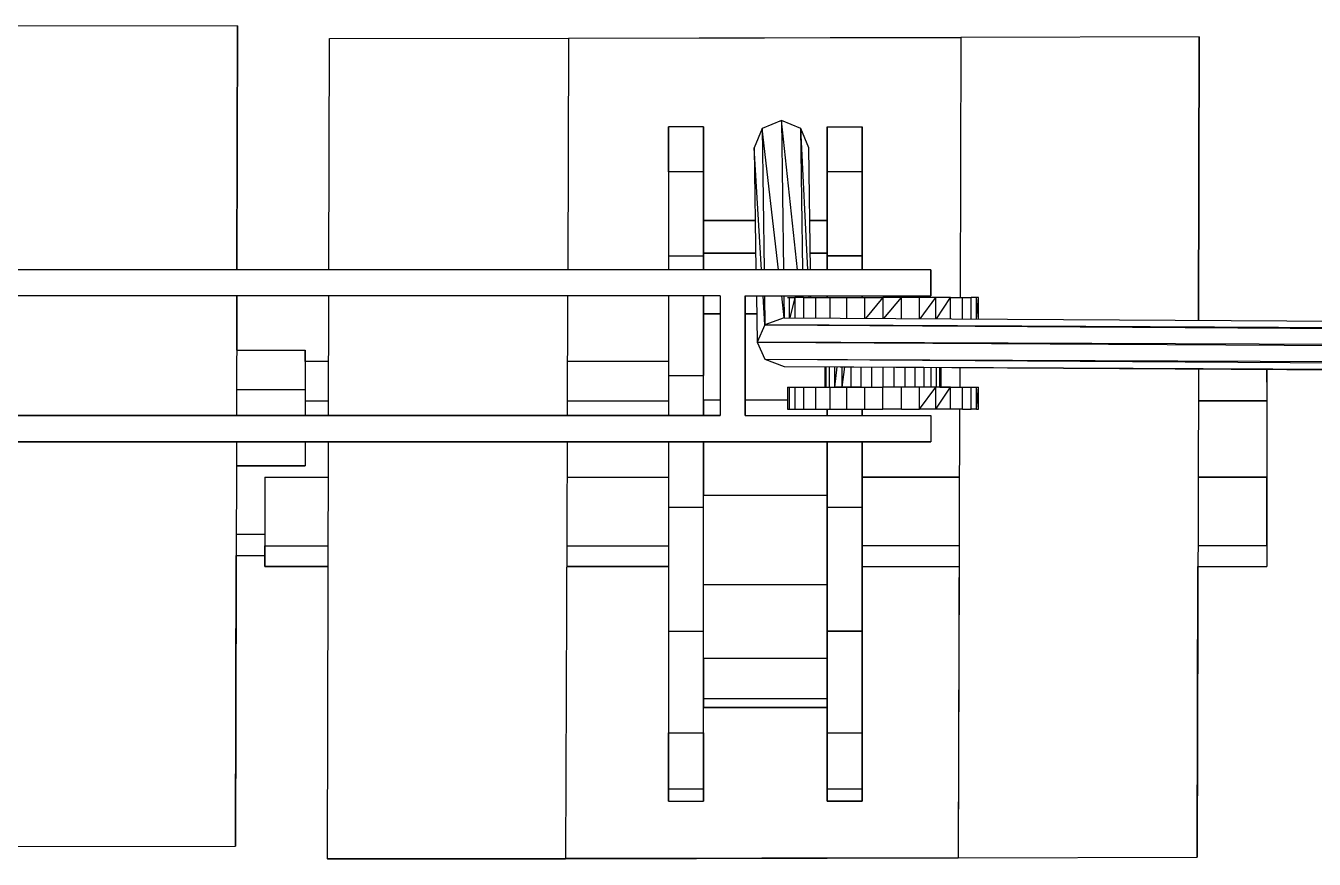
# Model space of a CAD drawing. Extents: x -32 to 51.8, y -51.6 to -5.5.
# Drawn here: x -24.371 to -23.839, y -13.578 to -13.234 of the extents above; entities that cross this region are included whole.
import ezdxf

# ---------------------------------------------------------------- set-up
doc = ezdxf.new("R2010")
doc.units = 0
doc.header["$MEASUREMENT"] = 0
doc.layers.get('0').update_dxf_attribs({"linetype": 'CONTINUOUS'})

msp = doc.modelspace()

# ---------------------------------------------------------------- linework, layer by layer
for p, q in [((-24.28349, -13.23413), (-24.38189, -13.23434)), ((-24.28375, -13.33484), (-24.28349, -13.23413)), ((-24.28349, -13.23413), (-24.28375, -13.33484)), ((-24.24576, -13.33484), (-24.24551, -13.2394)), ((-24.24551, -13.2394), (-24.14679, -13.23918)), ((-24.14679, -13.23932), (-24.24551, -13.23954)), ((-24.14679, -13.23918), (-24.14713, -13.33484)), ((-24.14679, -13.23918), (-23.98475, -13.23897)), ((-23.98475, -13.23897), (-24.14679, -13.23932)), ((-23.98475, -13.23897), (-23.98513, -13.34636)), ((-23.98475, -13.23897), (-23.98513, -13.34636)), ((-23.88634, -13.23875), (-23.98475, -13.23897)), ((-23.88665, -13.35578), (-23.88634, -13.23875)), ((-23.88634, -13.23875), (-23.88665, -13.35578)), ((-24.10553, -13.27584), (-24.10553, -13.29446)), ((-24.10553, -13.28099), (-24.10553, -13.27584)), ((-24.09109, -13.27584), (-24.10553, -13.27584)), ((-24.10553, -13.29446), (-24.10553, -13.27584)), ((-24.09109, -13.29446), (-24.09109, -13.27584)), ((-24.09109, -13.27584), (-24.09109, -13.29446)), ((-24.05885, -13.27325), (-24.0668, -13.27654)), ((-24.05223, -13.33484), (-24.05885, -13.27325)), ((-24.05885, -13.27325), (-24.058, -13.33484)), ((-24.05089, -13.27654), (-24.05885, -13.27325)), ((-24.03999, -13.27584), (-24.04, -13.29446)), ((-24.03999, -13.28099), (-24.03999, -13.27584)), ((-24.03997, -13.29446), (-24.03996, -13.27584)), ((-24.03996, -13.27584), (-24.02553, -13.27584)), ((-24.02556, -13.29446), (-24.02556, -13.27584)), ((-24.02553, -13.27584), (-24.02553, -13.29446)), ((-24.10553, -13.29446), (-24.10553, -13.28099)), ((-24.0668, -13.27654), (-24.07009, -13.28449)), ((-24.06003, -13.33484), (-24.0668, -13.27654)), ((-24.0668, -13.27654), (-24.06599, -13.33484)), ((-24.05009, -13.33484), (-24.05089, -13.27654)), ((-24.04798, -13.33484), (-24.05089, -13.27654)), ((-24.0476, -13.28449), (-24.05089, -13.27654)), ((-24.03998, -13.30405), (-24.03999, -13.28099)), ((-24.06705, -13.33484), (-24.07009, -13.28449)), ((-24.07009, -13.28449), (-24.06939, -13.33484)), ((-24.0469, -13.33484), (-24.0476, -13.28449)), ((-24.10553, -13.29446), (-24.10553, -13.32918)), ((-24.09109, -13.29446), (-24.10553, -13.29446)), ((-24.09109, -13.32918), (-24.09109, -13.29446)), ((-24.09109, -13.29446), (-24.09109, -13.32918)), ((-24.04, -13.29446), (-24.04, -13.32918)), ((-24.02553, -13.29446), (-24.03997, -13.29446)), ((-24.03997, -13.32918), (-24.03997, -13.29446)), ((-24.02556, -13.32918), (-24.02556, -13.29446)), ((-24.02553, -13.30405), (-24.02553, -13.29446)), ((-24.02553, -13.29446), (-24.02553, -13.32918)), ((-24.03998, -13.31457), (-24.03998, -13.30405)), ((-24.02553, -13.30405), (-24.02553, -13.30405)), ((-24.02553, -13.33484), (-24.02553, -13.30405)), ((-24.06967, -13.31457), (-24.09109, -13.31457)), ((-24.09109, -13.31457), (-24.06967, -13.31457)), ((-24.09109, -13.32801), (-24.09109, -13.31457)), ((-24.03997, -13.31457), (-24.04718, -13.31457)), ((-24.04718, -13.31457), (-24.03997, -13.31457)), ((-24.06948, -13.32801), (-24.09109, -13.32801)), ((-24.09109, -13.32801), (-24.06948, -13.32801)), ((-24.03997, -13.32801), (-24.04699, -13.32801)), ((-24.04699, -13.32801), (-24.03997, -13.32801)), ((-24.10553, -13.32918), (-24.10553, -13.33484)), ((-24.10553, -13.32918), (-24.09109, -13.32918)), ((-24.09109, -13.33484), (-24.09109, -13.32918)), ((-24.09109, -13.32918), (-24.09109, -13.33484)), ((-24.04, -13.32918), (-24.03999, -13.33484)), ((-24.02556, -13.32918), (-24.03997, -13.32918)), ((-24.03997, -13.32918), (-24.02556, -13.32918)), ((-24.03997, -13.33484), (-24.03997, -13.32918)), ((-24.02553, -13.32918), (-24.02556, -13.32918)), ((-24.02556, -13.33484), (-24.02556, -13.32918)), ((-24.02553, -13.32918), (-24.02553, -13.33484)), ((-24.08415, -13.33484), (-24.40834, -13.33484)), ((-24.07389, -13.33484), (-24.08415, -13.33484)), ((-23.99724, -13.33484), (-24.07389, -13.33484)), ((-23.99724, -13.34564), (-23.99724, -13.33484)), ((-23.99724, -13.33484), (-23.99724, -13.34564)), ((-24.08415, -13.34564), (-24.40834, -13.34564)), ((-24.28378, -13.34564), (-24.28391, -13.39505)), ((-24.28384, -13.36809), (-24.28378, -13.34564)), ((-24.24592, -13.39505), (-24.24579, -13.34564)), ((-24.14717, -13.34564), (-24.14735, -13.39505)), ((-24.10553, -13.34564), (-24.10553, -13.37857)), ((-24.09109, -13.37857), (-24.09109, -13.34564)), ((-24.09109, -13.34564), (-24.09109, -13.37857)), ((-24.08415, -13.34564), (-24.08415, -13.39505)), ((-24.07389, -13.39505), (-24.07389, -13.34564)), ((-24.07389, -13.34564), (-23.99724, -13.34564)), ((-24.07389, -13.34564), (-23.99724, -13.34564)), ((-24.07389, -13.34564), (-24.07389, -13.39505)), ((-24.06924, -13.34564), (-24.06897, -13.36474)), ((-24.06568, -13.35766), (-24.0664, -13.34564)), ((-24.06584, -13.34564), (-24.06568, -13.35766)), ((-24.05773, -13.35473), (-24.05878, -13.34564)), ((-24.05785, -13.34564), (-24.05773, -13.35473)), ((-24.05638, -13.34636), (-24.05562, -13.34636)), ((-24.05562, -13.34636), (-24.05562, -13.35474)), ((-24.05562, -13.34636), (-24.05338, -13.34636)), ((-24.05338, -13.34636), (-24.05545, -13.35474)), ((-24.05338, -13.34636), (-24.05338, -13.35476)), ((-24.04973, -13.34636), (-24.05338, -13.34636)), ((-24.05099, -13.34636), (-24.05107, -13.34564)), ((-24.04993, -13.34636), (-24.04994, -13.34564)), ((-24.04973, -13.34636), (-24.04483, -13.34636)), ((-24.04973, -13.34636), (-24.04973, -13.35478)), ((-24.0474, -13.34636), (-24.04744, -13.34564)), ((-24.04674, -13.34636), (-24.04675, -13.34564)), ((-24.04483, -13.34636), (-24.03886, -13.34636)), ((-24.04483, -13.34636), (-24.04483, -13.35481)), ((-24.03999, -13.34564), (-24.03999, -13.34636)), ((-24.03997, -13.34636), (-24.03997, -13.34564)), ((-24.03886, -13.34636), (-24.03204, -13.34636)), ((-24.03886, -13.34636), (-24.03886, -13.35484)), ((-24.03204, -13.34636), (-24.02464, -13.34636)), ((-24.03204, -13.34636), (-24.03204, -13.35489)), ((-24.02556, -13.34636), (-24.02556, -13.34564)), ((-24.02553, -13.34607), (-24.02553, -13.34564)), ((-24.02553, -13.34564), (-24.02553, -13.34636)), ((-24.02464, -13.34636), (-24.02464, -13.35493)), ((-24.02464, -13.34636), (-24.01695, -13.34636)), ((-24.01695, -13.34636), (-24.02422, -13.35493)), ((-24.01695, -13.34636), (-24.01695, -13.35498)), ((-24.00926, -13.34636), (-24.01695, -13.34636)), ((-24.01657, -13.35498), (-24.00926, -13.34636)), ((-24.00926, -13.35503), (-24.00926, -13.34636)), ((-24.00187, -13.34636), (-24.00926, -13.34636)), ((-24.00187, -13.35507), (-24.00187, -13.34636)), ((-23.99505, -13.34636), (-24.00187, -13.34636)), ((-24.00159, -13.35507), (-23.99505, -13.34636)), ((-23.99505, -13.35511), (-23.99505, -13.34636)), ((-23.98908, -13.34636), (-23.99505, -13.34636)), ((-23.99484, -13.35511), (-23.98908, -13.34636)), ((-23.98908, -13.35515), (-23.98908, -13.34636)), ((-23.98908, -13.34636), (-23.98417, -13.34636)), ((-23.98417, -13.34636), (-23.98053, -13.34636)), ((-23.98417, -13.35518), (-23.98417, -13.34636)), ((-23.97829, -13.34636), (-23.98053, -13.34636)), ((-23.98053, -13.3552), (-23.98053, -13.34636)), ((-23.97829, -13.35522), (-23.97829, -13.34636)), ((-23.97753, -13.34636), (-23.97829, -13.34636)), ((-23.97827, -13.35522), (-23.97753, -13.34636)), ((-23.97753, -13.35522), (-23.97753, -13.34636)), ((-24.09109, -13.35307), (-24.08415, -13.35307)), ((-24.08415, -13.35307), (-24.09109, -13.35307)), ((-24.07389, -13.35307), (-24.06913, -13.35307)), ((-24.06913, -13.35307), (-24.07389, -13.35307)), ((-24.05773, -13.35473), (-24.06568, -13.35766)), ((-24.05773, -13.35473), (-20.87427, -13.37423)), ((-24.06568, -13.35766), (-24.06897, -13.36474)), ((-20.87427, -13.37436), (-24.06568, -13.35766)), ((-24.06568, -13.35766), (-20.87427, -13.37713)), ((-20.87427, -13.37741), (-24.06897, -13.36474)), ((-24.06897, -13.36474), (-20.87427, -13.38402)), ((-24.06897, -13.36474), (-24.06568, -13.37183)), ((-24.28384, -13.36809), (-24.25563, -13.36809)), ((-24.25563, -13.36809), (-24.25563, -13.38431)), ((-24.25563, -13.37271), (-24.25563, -13.36809)), ((-24.24586, -13.37271), (-24.25563, -13.37271)), ((-24.10553, -13.37271), (-24.14727, -13.37271)), ((-24.06568, -13.37183), (-20.87427, -13.3843)), ((-24.06568, -13.37183), (-20.87427, -13.39087)), ((-24.06568, -13.37183), (-24.05773, -13.37476)), ((-24.05773, -13.37476), (-20.87427, -13.39099)), ((-24.05773, -13.37476), (-20.87427, -13.39367)), ((-24.04094, -13.37486), (-24.04094, -13.38333)), ((-24.04048, -13.37486), (-24.04048, -13.38333)), ((-24.03911, -13.37487), (-24.03911, -13.38333)), ((-24.0369, -13.37488), (-24.0369, -13.38333)), ((-24.03599, -13.37489), (-24.0369, -13.38333)), ((-24.03391, -13.3749), (-24.03391, -13.38333)), ((-24.03282, -13.37491), (-24.03391, -13.38333)), ((-24.03028, -13.37492), (-24.03028, -13.38333)), ((-24.02613, -13.37495), (-24.02613, -13.38333)), ((-24.02163, -13.37497), (-24.02163, -13.38333)), ((-24.01695, -13.375), (-24.01695, -13.38333)), ((-24.01227, -13.38333), (-24.01227, -13.37503)), ((-24.00777, -13.38333), (-24.00777, -13.37506)), ((-24.00363, -13.38333), (-24.00363, -13.37508)), ((-23.99999, -13.38333), (-23.99999, -13.3751)), ((-23.99701, -13.38333), (-23.99701, -13.37512)), ((-23.99479, -13.38333), (-23.99479, -13.37513)), ((-23.99343, -13.38333), (-23.99343, -13.37514)), ((-23.99297, -13.38333), (-23.99297, -13.37514)), ((-23.98523, -13.37519), (-23.98526, -13.38333)), ((-23.8867, -13.37578), (-23.88724, -13.57746)), ((-23.85849, -13.38129), (-23.85849, -13.37594)), ((-23.85849, -13.37594), (-23.85849, -13.38894)), ((-24.10553, -13.37857), (-24.10553, -13.39505)), ((-24.10553, -13.37857), (-24.09109, -13.37857)), ((-24.09109, -13.39505), (-24.09109, -13.37857)), ((-24.28388, -13.38431), (-24.25563, -13.38431)), ((-24.25563, -13.38431), (-24.25563, -13.39505)), ((-24.05638, -13.38333), (-24.05562, -13.38333)), ((-24.05638, -13.38333), (-24.05638, -13.39241)), ((-24.05562, -13.38333), (-24.05338, -13.38333)), ((-24.05562, -13.38333), (-24.05562, -13.39241)), ((-24.05338, -13.38333), (-24.04973, -13.38333)), ((-24.05338, -13.38333), (-24.05338, -13.39241)), ((-24.04973, -13.38333), (-24.04483, -13.38333)), ((-24.04973, -13.38333), (-24.04973, -13.39241)), ((-24.04483, -13.38333), (-24.04094, -13.38333)), ((-24.04483, -13.38333), (-24.04483, -13.39241)), ((-24.04094, -13.38333), (-24.04048, -13.38333)), ((-24.04048, -13.38333), (-24.03911, -13.38333)), ((-24.03911, -13.38333), (-24.0369, -13.38333)), ((-24.03886, -13.38333), (-24.03886, -13.39241)), ((-24.0369, -13.38333), (-24.03391, -13.38333)), ((-24.02613, -13.38333), (-24.0369, -13.38333)), ((-24.03391, -13.38333), (-24.03028, -13.38333)), ((-24.03204, -13.38333), (-24.03204, -13.39241)), ((-24.03028, -13.38333), (-24.02613, -13.38333)), ((-24.02613, -13.38333), (-24.02163, -13.38333)), ((-24.02464, -13.38333), (-24.02464, -13.39241)), ((-24.02163, -13.38333), (-24.01695, -13.38333)), ((-24.01695, -13.39241), (-24.01695, -13.38333)), ((-24.01227, -13.38333), (-24.01695, -13.38333)), ((-24.00777, -13.38333), (-24.01227, -13.38333)), ((-24.00926, -13.39241), (-24.00926, -13.38333)), ((-24.00363, -13.38333), (-24.00777, -13.38333)), ((-23.99999, -13.38333), (-24.00363, -13.38333)), ((-24.00187, -13.39241), (-23.99505, -13.38333)), ((-24.00187, -13.39241), (-24.00187, -13.38333)), ((-23.98908, -13.38333), (-23.99999, -13.38333)), ((-23.99701, -13.38333), (-23.99999, -13.38333)), ((-23.99479, -13.38333), (-23.99701, -13.38333)), ((-23.99505, -13.39241), (-23.98908, -13.38333)), ((-23.99505, -13.39241), (-23.99505, -13.38333)), ((-23.99343, -13.38333), (-23.99479, -13.38333)), ((-23.99343, -13.38333), (-23.99297, -13.38333)), ((-23.99297, -13.38333), (-23.98908, -13.38333)), ((-23.98908, -13.38333), (-23.99297, -13.38333)), ((-23.98908, -13.39241), (-23.98908, -13.38333)), ((-23.98908, -13.38333), (-23.98417, -13.38333)), ((-23.98417, -13.38333), (-23.98053, -13.38333)), ((-23.98417, -13.39241), (-23.98417, -13.38333)), ((-23.98053, -13.38333), (-23.97829, -13.38333)), ((-23.98053, -13.39241), (-23.98053, -13.38333)), ((-23.97829, -13.39241), (-23.97753, -13.38333)), ((-23.97829, -13.39241), (-23.97829, -13.38333)), ((-23.97829, -13.38333), (-23.97753, -13.38333)), ((-23.97753, -13.39241), (-23.97753, -13.38333)), ((-24.25563, -13.38893), (-24.24591, -13.38893)), ((-24.14732, -13.38893), (-24.10553, -13.38894)), ((-24.09109, -13.38872), (-24.09109, -13.39505)), ((-24.08415, -13.38872), (-24.09109, -13.38872)), ((-24.05638, -13.38872), (-24.07389, -13.38872)), ((-24.05638, -13.39241), (-24.05562, -13.39241)), ((-24.05562, -13.39241), (-24.05338, -13.39241)), ((-24.05338, -13.39241), (-24.04973, -13.39241)), ((-24.04973, -13.39241), (-24.04483, -13.39241)), ((-24.04483, -13.39241), (-24.03886, -13.39241)), ((-24.03999, -13.39241), (-24.03999, -13.39505)), ((-24.03997, -13.39241), (-24.03997, -13.39505)), ((-24.03997, -13.39505), (-24.03997, -13.39241)), ((-24.03886, -13.39241), (-24.03204, -13.39241)), ((-24.03204, -13.39241), (-24.02464, -13.39241)), ((-24.02555, -13.39505), (-24.02555, -13.39241)), ((-24.02553, -13.39241), (-24.02553, -13.39505)), ((-24.02553, -13.39505), (-24.02553, -13.39241)), ((-24.02464, -13.39241), (-24.01695, -13.39241)), ((-24.00926, -13.39241), (-24.01695, -13.39241)), ((-24.00926, -13.39241), (-24.00187, -13.39241)), ((-23.99505, -13.39241), (-24.00187, -13.39241)), ((-23.98908, -13.39241), (-23.99505, -13.39241)), ((-23.98417, -13.39241), (-23.98908, -13.39241)), ((-23.98529, -13.39241), (-23.98596, -13.57767)), ((-23.98417, -13.39241), (-23.98053, -13.39241)), ((-23.97829, -13.39241), (-23.98053, -13.39241)), ((-23.97829, -13.39241), (-23.97753, -13.39241)), ((-23.88674, -13.38894), (-23.85849, -13.38894)), ((-23.85849, -13.38894), (-23.88674, -13.38894)), ((-23.85849, -13.38894), (-23.85849, -13.42047)), ((-24.08415, -13.39505), (-24.40834, -13.39505)), ((-24.40834, -13.39505), (-24.08415, -13.39505)), ((-24.07389, -13.39505), (-23.99724, -13.39505)), ((-23.99724, -13.39505), (-23.99724, -13.40586)), ((-24.08415, -13.40586), (-24.40834, -13.40586)), ((-24.40834, -13.40586), (-24.08415, -13.40586)), ((-24.08415, -13.40586), (-24.40834, -13.40586)), ((-24.28394, -13.40586), (-24.28438, -13.57283)), ((-24.25563, -13.40586), (-24.25563, -13.41585)), ((-24.2464, -13.57811), (-24.24595, -13.40586)), ((-24.14738, -13.40586), (-24.148, -13.57789)), ((-24.10553, -13.40586), (-24.10553, -13.43283)), ((-24.09109, -13.43283), (-24.09109, -13.40586)), ((-24.09109, -13.40586), (-24.09109, -13.42789)), ((-24.07389, -13.40586), (-24.08415, -13.40586)), ((-24.08415, -13.40586), (-24.07389, -13.40586)), ((-24.07389, -13.40586), (-24.08415, -13.40586)), ((-23.99724, -13.40586), (-24.07389, -13.40586)), ((-24.07389, -13.40586), (-23.99724, -13.40587)), ((-23.99724, -13.40587), (-24.07389, -13.40586)), ((-24.03999, -13.40586), (-24.03999, -13.43283)), ((-24.03997, -13.40586), (-24.03997, -13.42789)), ((-24.03997, -13.43283), (-24.03997, -13.40586)), ((-24.02555, -13.43283), (-24.02555, -13.40586)), ((-24.02553, -13.40586), (-24.02553, -13.43283)), ((-24.02553, -13.42047), (-24.02553, -13.40586)), ((-24.25563, -13.41585), (-24.28397, -13.41585)), ((-24.28397, -13.41585), (-24.25563, -13.41585)), ((-24.27217, -13.42047), (-24.27217, -13.44883)), ((-24.27217, -13.42047), (-24.24599, -13.42047)), ((-24.14744, -13.42047), (-24.10553, -13.42047)), ((-24.02553, -13.42047), (-23.98539, -13.42047)), ((-23.98539, -13.42047), (-24.02553, -13.42047)), ((-23.88682, -13.42047), (-23.85849, -13.42047)), ((-23.85849, -13.42047), (-23.88682, -13.42047)), ((-23.85849, -13.42047), (-23.85849, -13.44884)), ((-23.85849, -13.44884), (-23.85849, -13.42047)), ((-24.09109, -13.42789), (-24.03997, -13.42789)), ((-24.10553, -13.43283), (-24.10553, -13.48406)), ((-24.10553, -13.43283), (-24.09109, -13.43283)), ((-24.09109, -13.48406), (-24.09109, -13.43283)), ((-24.03999, -13.43283), (-24.03998, -13.48406)), ((-24.03997, -13.43283), (-24.02553, -13.43283)), ((-24.03997, -13.48406), (-24.03997, -13.43283)), ((-24.02555, -13.48406), (-24.02555, -13.43283)), ((-24.02553, -13.43283), (-24.02553, -13.48406)), ((-24.27217, -13.44421), (-24.28404, -13.44421)), ((-24.27217, -13.44883), (-24.27217, -13.45742)), ((-24.27217, -13.44883), (-24.24606, -13.44883)), ((-24.27217, -13.45742), (-24.27217, -13.44883)), ((-24.14754, -13.44883), (-24.10553, -13.44883)), ((-23.9855, -13.44884), (-24.02553, -13.44883)), ((-23.85849, -13.44884), (-23.8869, -13.44884)), ((-23.85849, -13.44884), (-23.85849, -13.45742)), ((-24.28438, -13.57283), (-24.28406, -13.4528)), ((-24.28406, -13.4528), (-24.27217, -13.4528)), ((-24.27217, -13.45742), (-24.24609, -13.45742)), ((-24.24609, -13.45742), (-24.27217, -13.45742)), ((-24.14757, -13.45742), (-24.10553, -13.45742)), ((-24.10553, -13.45742), (-24.14757, -13.45742)), ((-24.02553, -13.45742), (-23.98553, -13.45742)), ((-23.98553, -13.45742), (-23.98596, -13.57767)), ((-23.88724, -13.57746), (-23.88692, -13.45742)), ((-23.88692, -13.45742), (-23.85849, -13.45742)), ((-24.09109, -13.46486), (-24.03997, -13.46487)), ((-24.10553, -13.48406), (-24.10553, -13.52607)), ((-24.10553, -13.48406), (-24.09109, -13.48406)), ((-24.09109, -13.52607), (-24.09109, -13.48406)), ((-24.03998, -13.48406), (-24.03998, -13.52607)), ((-24.03997, -13.48406), (-24.02555, -13.48406)), ((-24.03997, -13.52607), (-24.03997, -13.48406)), ((-24.02555, -13.48406), (-24.03997, -13.48406)), ((-24.02554, -13.52607), (-24.02555, -13.48406)), ((-24.02553, -13.48406), (-24.02555, -13.48406)), ((-24.02553, -13.48406), (-24.02553, -13.52607)), ((-24.09109, -13.49519), (-24.03997, -13.49519)), ((-24.09109, -13.49519), (-24.09109, -13.51183)), ((-24.09109, -13.51183), (-24.03997, -13.51183)), ((-24.09109, -13.51555), (-24.09109, -13.51183)), ((-24.09109, -13.51183), (-24.09109, -13.51555)), ((-24.03997, -13.51555), (-24.09109, -13.51555)), ((-24.09109, -13.51555), (-24.03997, -13.51555)), ((-24.10553, -13.52607), (-24.10553, -13.54913)), ((-24.10553, -13.52607), (-24.09109, -13.52607)), ((-24.10553, -13.54913), (-24.10553, -13.52607)), ((-24.09109, -13.53567), (-24.09109, -13.52607)), ((-24.09109, -13.52607), (-24.09109, -13.54913)), ((-24.09109, -13.54913), (-24.09109, -13.52607)), ((-24.03998, -13.52607), (-24.03997, -13.54913)), ((-24.03997, -13.52607), (-24.02553, -13.52607)), ((-24.03997, -13.54913), (-24.03997, -13.52607)), ((-24.02554, -13.54913), (-24.02554, -13.52607)), ((-24.02553, -13.53567), (-24.02553, -13.52607)), ((-24.02553, -13.52607), (-24.02553, -13.54913)), ((-24.09109, -13.53567), (-24.09109, -13.53567)), ((-24.09109, -13.55428), (-24.09109, -13.53567)), ((-24.09109, -13.53567), (-24.09109, -13.55428)), ((-24.02553, -13.53567), (-24.02553, -13.53567)), ((-24.02553, -13.55428), (-24.02553, -13.53567)), ((-24.02553, -13.53567), (-24.02553, -13.53567)), ((-24.10553, -13.54913), (-24.10553, -13.55428)), ((-24.10553, -13.54913), (-24.09109, -13.54913)), ((-24.10553, -13.55428), (-24.10553, -13.54913)), ((-24.09109, -13.54913), (-24.09109, -13.55428)), ((-24.09109, -13.55428), (-24.09109, -13.54913)), ((-24.03997, -13.54913), (-24.03997, -13.55428)), ((-24.03997, -13.54913), (-24.02553, -13.54913)), ((-24.03997, -13.55428), (-24.03997, -13.54913)), ((-24.02553, -13.55428), (-24.02554, -13.54913)), ((-24.02553, -13.54913), (-24.02553, -13.55428)), ((-24.10553, -13.55428), (-24.09109, -13.55428)), ((-24.03997, -13.55428), (-24.02553, -13.55428)), ((-24.02553, -13.55428), (-24.03997, -13.55428)), ((-24.3831, -13.57305), (-24.28438, -13.57283)), ((-24.148, -13.57789), (-24.2464, -13.57811)), ((-24.148, -13.57803), (-24.2464, -13.57825)), ((-24.2464, -13.57825), (-24.148, -13.57803)), ((-23.98596, -13.57767), (-24.148, -13.57803)), ((-24.148, -13.57803), (-23.98596, -13.57767)), ((-23.98596, -13.57767), (-24.148, -13.57789)), ((-23.98596, -13.57767), (-23.88724, -13.57746))]:
    msp.add_line(p, q)

doc.saveas('drawing.dxf')
